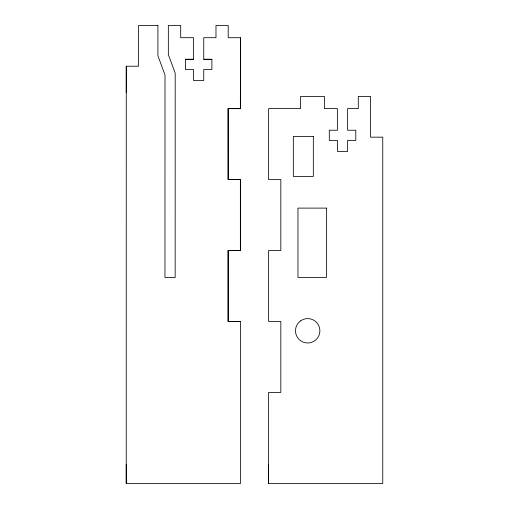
<?xml version="1.0" encoding="UTF-8"?>
<svg xmlns="http://www.w3.org/2000/svg" width="509" height="509" viewBox="0 0 509 509"><rect width="100%" height="100%" fill="white"/><g stroke="black" fill="none" stroke-linecap="round" stroke-linejoin="round"><path stroke-width="0.76" d="M126.257 92.625L126.277 66.221L138.505 66.227L138.512 25.45L157.911 25.456M157.911 25.456L157.905 55.748L165.005 74.976L164.967 277.551L175.16 277.551L175.198 73.15L168.339 54.578L168.345 25.456L180.689 25.463L180.682 37.691L193.554 37.698L193.547 59.305L185.391 59.298L185.391 69.498L193.547 69.498L193.547 80.505L203.74 80.505L203.74 69.498L211.897 69.498L211.897 59.305L203.74 59.305L203.746 37.691L215.981 37.698L215.981 25.463L228.21 25.469L228.21 37.704L240.439 37.704L240.426 108.646L228.121 108.621L228.127 179.562L240.413 179.588L240.401 250.536L228.127 250.504L228.134 321.446L240.407 321.446L240.407 483.55L126.238 483.55L126.27 66.221M240.407 321.446L228.153 321.472L228.127 250.504M240.413 179.588L228.185 179.588L228.121 108.621M240.356 108.621L240.439 37.704M268.593 483.55L268.599 392.394L280.828 392.394L280.828 321.446L268.599 321.446L268.599 250.504L280.828 250.504L280.828 179.562L268.599 179.562L268.599 108.621L300.59 108.621L300.59 96.386L324.398 96.386L324.398 108.621L337.442 108.621L337.442 130.228L329.285 130.228L329.285 140.42L337.442 140.42L337.442 151.428L347.634 151.428L347.634 140.42L355.785 140.42L355.785 130.228L347.634 130.228L347.634 108.621L358.298 108.621L358.298 96.386L370.527 96.386L370.527 137.163L382.762 137.163L382.762 483.55L268.593 483.55L268.593 464.227M203.74 59.305L211.897 59.305M185.397 59.305L193.547 59.305M228.197 108.646L240.426 108.646M228.172 250.53L240.401 250.536M240.356 179.562L240.363 250.504M126.238 464.227L126.238 483.55M300.577 320.861L298.249 323.037A12.203 12.203 0 0 0 299.146 339.503A12.203 12.203 0 0 0 315.625 340.044A12.203 12.203 0 0 0 317.603 323.679L315.427 321.351A12.203 12.203 0 0 0 300.577 320.861M313.328 136.457L293.337 136.457L293.337 176.464L313.328 176.464L313.328 136.457M326.498 208.105L297.962 208.105L297.962 277.418L326.498 277.418L326.498 208.105"/></g></svg>
